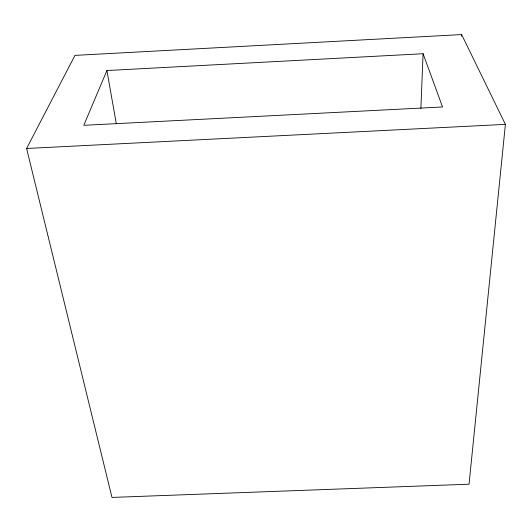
<?xml version="1.0" encoding="UTF-8"?>
<svg xmlns="http://www.w3.org/2000/svg" width="532" height="532" viewBox="0 0 532 532"><rect width="100%" height="100%" fill="white"/><g stroke="black" fill="none" stroke-linecap="round" stroke-linejoin="round"><path stroke-width="0.8" d="M420.879 108.521L423.086 53.725L106.912 70.537L83.783 125.313L442.544 106.972L423.086 53.725M461.523 36.236L461.63 34.58L74.972 55.381L26.6 148.481L111.973 497.42L469.044 484.2L505.4 124.368L461.63 34.58M26.6 148.481L505.4 124.368M106.912 70.537L116.289 123.663"/></g></svg>
